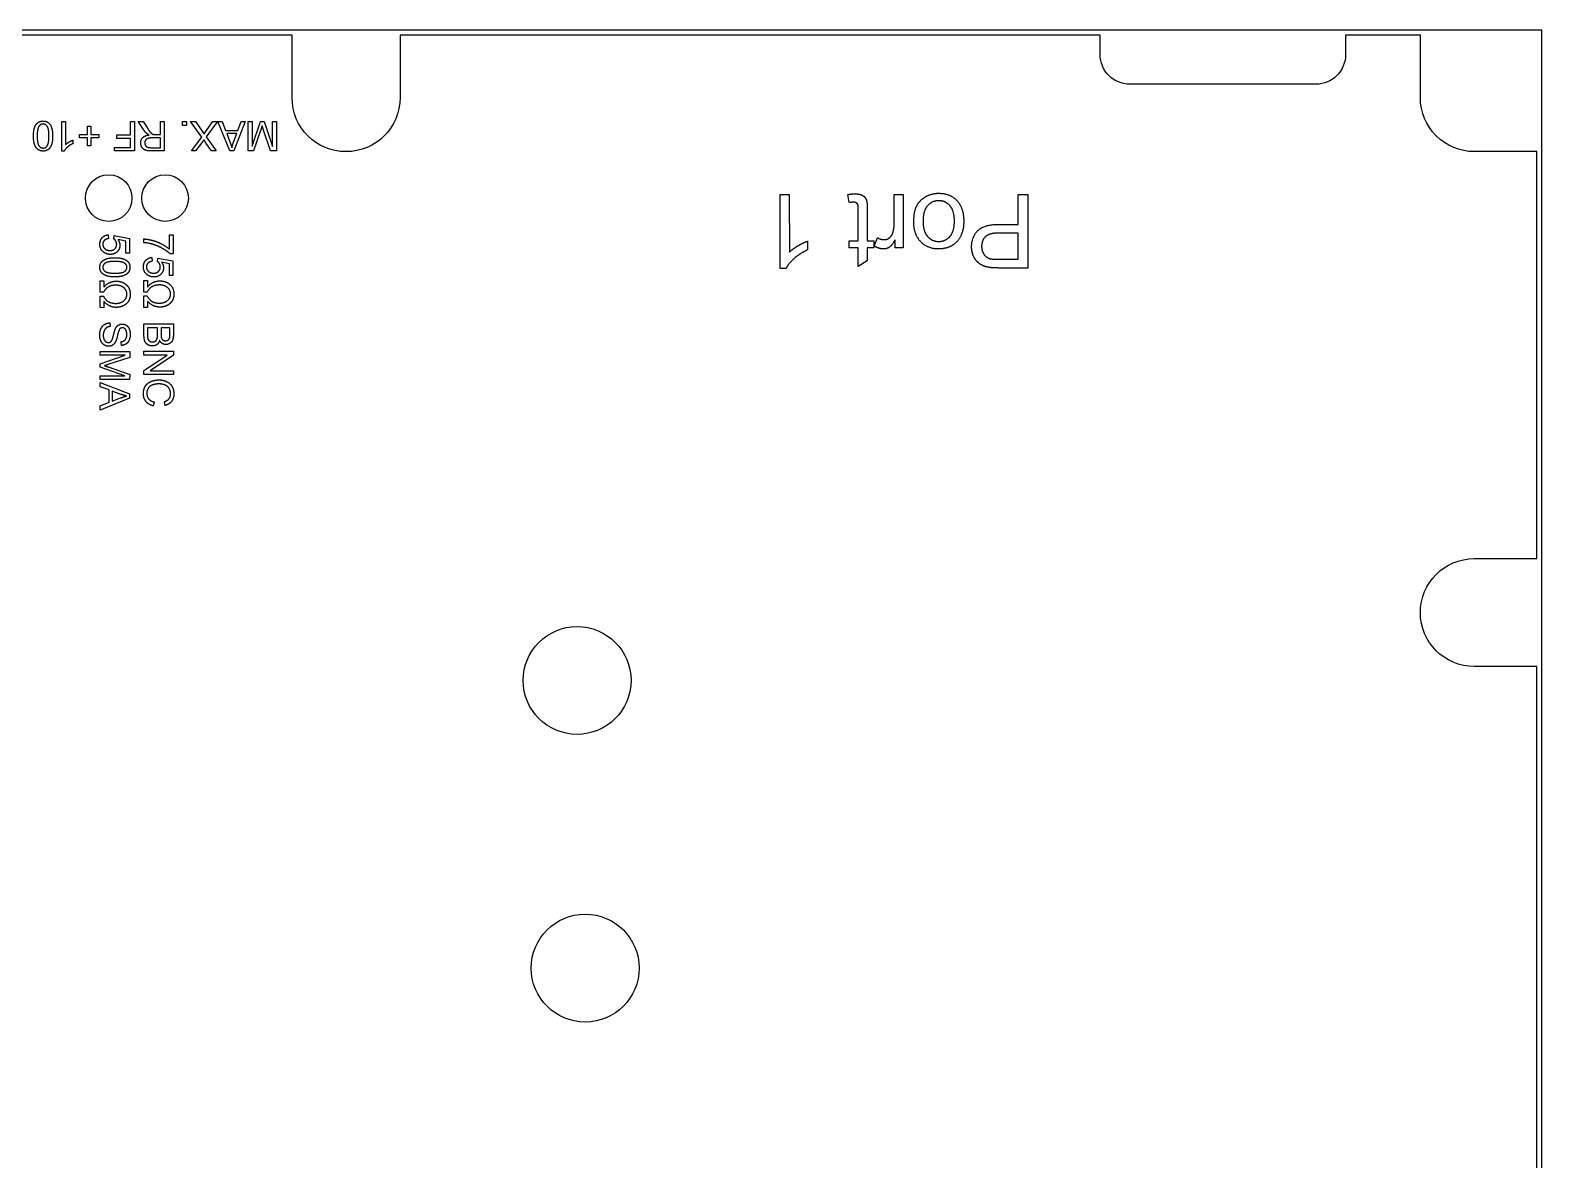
# Model space of a CAD drawing. Header units: millimetres. Extents: x -122 to 0, y -98 to 0.
# Drawn here: x -61.6 to 0, y -46.1 to 0 of the extents above; entities that cross this region are included whole.
import ezdxf

# ---------------------------------------------------------------- set-up
doc = ezdxf.new("R2010")
doc.units = ezdxf.units.MM
doc.layers.get('0').update_dxf_attribs({"linetype": 'CONTINUOUS'})

msp = doc.modelspace()

# ---------------------------------------------------------------- linework, layer by layer
for p, q in [((-60.333, -3.724), (-60.186, -3.724)), ((-60.333, -4.929), (-60.333, -3.724)), ((-60.186, -3.724), (-60.186, -4.663)), ((-59.616, -4.385), (-59.616, -4.247)), ((-59.616, -4.247), (-59.289, -4.247)), ((-59.289, -4.247), (-59.289, -3.918)), ((-59.289, -3.918), (-59.15, -3.918)), ((-59.15, -3.918), (-59.15, -4.247)), ((-59.15, -4.247), (-58.823, -4.247)), ((-58.823, -4.247), (-58.823, -4.385)), ((-58.1, -4.411), (-58.1, -4.269)), ((-58.1, -4.269), (-57.536, -4.269)), ((-57.536, -4.269), (-57.536, -3.724)), ((-57.536, -3.724), (-57.378, -3.724)), ((-57.378, -3.724), (-57.378, -4.924)), ((-57.01, -4.051), (-57.219, -3.724)), ((-57.219, -3.724), (-57.019, -3.724)), ((-57.019, -3.724), (-56.86, -3.974)), ((-56.504, -4.257), (-56.32, -4.257)), ((-56.32, -4.257), (-56.32, -3.724)), ((-56.32, -3.724), (-56.161, -3.724)), ((-56.161, -3.724), (-56.161, -4.924)), ((-55.418, -3.892), (-55.418, -3.724)), ((-55.418, -3.724), (-55.25, -3.724)), ((-55.25, -3.892), (-55.418, -3.892)), ((-55.25, -3.724), (-55.25, -3.892)), ((-54.633, -4.358), (-55.087, -3.724)), ((-55.087, -3.724), (-54.891, -3.724)), ((-54.891, -3.724), (-54.589, -4.152)), ((-54.479, -4.142), (-54.178, -3.724)), ((-53.987, -3.724), (-54.451, -4.349)), ((-54.178, -3.724), (-53.987, -3.724)), ((-53.491, -4.924), (-53.982, -3.724)), ((-53.982, -3.724), (-53.801, -3.724)), ((-53.801, -3.724), (-53.661, -4.087)), ((-53.661, -4.087), (-53.16, -4.087)), ((-53.205, -4.217), (-53.612, -4.217)), ((-53.612, -4.217), (-53.487, -4.549)), ((-53.337, -4.569), (-53.205, -4.217)), ((-52.859, -3.724), (-53.32, -4.924)), ((-53.16, -4.087), (-53.028, -3.724)), ((-53.028, -3.724), (-52.859, -3.724)), ((-52.735, -4.924), (-52.735, -3.724)), ((-52.735, -3.724), (-52.582, -3.724)), ((-52.582, -3.724), (-52.582, -4.728)), ((-52.582, -4.728), (-52.233, -3.724)), ((-52.234, -4.089), (-52.521, -4.924)), ((-52.233, -3.724), (-52.09, -3.724)), ((-51.829, -4.924), (-52.113, -4.074)), ((-52.09, -3.724), (-51.743, -4.746)), ((-51.743, -4.746), (-51.743, -3.724)), ((-51.743, -3.724), (-51.59, -3.724)), ((-51.59, -3.724), (-51.59, -4.924)), ((-60.238, -4.929), (-60.333, -4.929)), ((-59.891, -4.485), (-59.891, -4.628)), ((-59.289, -4.385), (-59.616, -4.385)), ((-59.289, -4.711), (-59.289, -4.385)), ((-59.15, -4.711), (-59.289, -4.711)), ((-58.823, -4.385), (-59.15, -4.385)), ((-59.15, -4.385), (-59.15, -4.711)), ((-58.187, -4.924), (-58.187, -4.782)), ((-58.187, -4.782), (-57.536, -4.782)), ((-57.378, -4.924), (-58.187, -4.924)), ((-57.536, -4.411), (-58.1, -4.411)), ((-57.536, -4.782), (-57.536, -4.411)), ((-56.7, -4.791), (-56.32, -4.791)), ((-56.161, -4.924), (-56.693, -4.924)), ((-56.32, -4.394), (-56.661, -4.394)), ((-56.32, -4.791), (-56.32, -4.394)), ((-55.055, -4.924), (-54.633, -4.358)), ((-54.882, -4.924), (-55.055, -4.924)), ((-54.64, -4.606), (-54.882, -4.924)), ((-54.451, -4.349), (-54.042, -4.924)), ((-54.231, -4.924), (-54.449, -4.616)), ((-54.042, -4.924), (-54.231, -4.924)), ((-53.32, -4.924), (-53.491, -4.924)), ((-52.521, -4.924), (-52.735, -4.924)), ((-51.59, -4.924), (-51.829, -4.924)), ((-31.045, -6.701), (-30.677, -6.701)), ((-31.044, -9.713), (-31.045, -6.701)), ((-30.677, -6.701), (-30.676, -9.048)), ((-28.235, -7.03), (-28.288, -6.704)), ((-26.399, -7.838), (-26.4, -6.7)), ((-26.4, -6.7), (-26.031, -6.7)), ((-26.031, -6.7), (-26.031, -8.873)), ((-21.353, -7.919), (-21.353, -6.699)), ((-21.353, -6.699), (-20.956, -6.699)), ((-20.956, -6.699), (-20.956, -9.699)), ((-27.865, -8.587), (-27.865, -7.316)), ((-27.498, -7.337), (-27.498, -8.587)), ((-22.122, -7.919), (-21.353, -7.919)), ((-58.452, -8.347), (-58.439, -8.502)), ((-58.217, -8.512), (-58.199, -8.373)), ((-58.199, -8.373), (-57.582, -8.49)), ((-57.723, -8.608), (-58.046, -8.543)), ((-57.724, -9.087), (-57.723, -8.608)), ((-57.582, -8.49), (-57.583, -9.087)), ((-56.988, -8.666), (-56.988, -8.515)), ((-55.945, -8.347), (-55.803, -8.347)), ((-55.945, -8.935), (-55.945, -8.347)), ((-55.803, -8.347), (-55.804, -9.124)), ((-29.94, -8.604), (-29.939, -8.96)), ((-28.235, -8.874), (-28.235, -8.587)), ((-28.235, -8.587), (-27.865, -8.587)), ((-27.498, -8.587), (-27.228, -8.587)), ((-27.228, -8.587), (-27.228, -8.873)), ((-27.212, -8.804), (-27.085, -8.462)), ((-26.362, -8.873), (-26.362, -8.544)), ((-21.353, -8.273), (-22.129, -8.273)), ((-21.353, -9.345), (-21.353, -8.273)), ((-57.583, -9.087), (-57.724, -9.087)), ((-55.804, -9.124), (-55.918, -9.124)), ((-27.864, -8.874), (-28.235, -8.874)), ((-27.864, -9.633), (-27.864, -8.874)), ((-27.228, -8.873), (-27.498, -8.874)), ((-27.498, -8.874), (-27.498, -9.412)), ((-26.031, -8.873), (-26.362, -8.873)), ((-56.674, -9.27), (-56.661, -9.424)), ((-56.439, -9.434), (-56.421, -9.296)), ((-56.421, -9.296), (-55.805, -9.412)), ((-55.945, -9.53), (-56.268, -9.465)), ((-55.945, -10.009), (-55.945, -9.53)), ((-55.805, -9.412), (-55.805, -10.009)), ((-30.807, -9.713), (-31.044, -9.713)), ((-27.498, -9.412), (-27.864, -9.633)), ((-22.12, -9.345), (-21.353, -9.345)), ((-20.956, -9.699), (-22.087, -9.699)), ((-58.768, -10.689), (-58.768, -10.221)), ((-58.768, -10.221), (-58.626, -10.221)), ((-58.626, -10.221), (-58.626, -10.483)), ((-56.988, -10.679), (-56.988, -10.212)), ((-56.988, -10.212), (-56.847, -10.212)), ((-56.847, -10.212), (-56.847, -10.474)), ((-55.805, -10.009), (-55.945, -10.009)), ((-58.769, -11.316), (-58.768, -10.85)), ((-58.636, -10.689), (-58.768, -10.689)), ((-58.768, -10.85), (-58.636, -10.85)), ((-58.627, -11.055), (-58.627, -11.317)), ((-56.989, -11.307), (-56.988, -10.84)), ((-56.856, -10.679), (-56.988, -10.679)), ((-56.988, -10.84), (-56.856, -10.84)), ((-56.847, -11.045), (-56.847, -11.307)), ((-58.627, -11.317), (-58.769, -11.316)), ((-56.847, -11.307), (-56.989, -11.307)), ((-58.384, -11.936), (-58.371, -12.086)), ((-56.989, -11.974), (-55.789, -11.974)), ((-56.989, -12.432), (-56.989, -11.974)), ((-56.847, -12.133), (-56.847, -12.432)), ((-56.435, -12.133), (-56.847, -12.133)), ((-56.435, -12.411), (-56.435, -12.133)), ((-56.293, -12.133), (-56.293, -12.393)), ((-55.93, -12.133), (-56.293, -12.133)), ((-55.93, -12.373), (-55.93, -12.133)), ((-55.789, -11.974), (-55.789, -12.425)), ((-57.908, -12.856), (-57.92, -12.704)), ((-58.771, -13.256), (-58.77, -13.103)), ((-57.749, -13.257), (-58.771, -13.256)), ((-58.771, -13.603), (-57.749, -13.257)), ((-58.77, -13.103), (-57.57, -13.104)), ((-57.571, -13.343), (-58.421, -13.627)), ((-57.57, -13.104), (-57.571, -13.343)), ((-56.989, -13.097), (-55.789, -13.097)), ((-56.989, -13.249), (-56.989, -13.097)), ((-56.046, -13.25), (-56.989, -13.249)), ((-56.989, -13.88), (-56.046, -13.25)), ((-55.789, -13.26), (-56.731, -13.89)), ((-55.789, -13.097), (-55.789, -13.26)), ((-58.772, -14.248), (-58.771, -14.095)), ((-58.771, -13.747), (-58.771, -13.603)), ((-57.767, -14.096), (-58.771, -13.747)), ((-58.771, -14.095), (-57.767, -14.096)), ((-58.406, -13.748), (-57.571, -14.036)), ((-57.571, -14.036), (-57.572, -14.25)), ((-56.989, -14.043), (-56.989, -13.88)), ((-55.789, -14.043), (-56.989, -14.043)), ((-56.731, -13.89), (-55.789, -13.891)), ((-55.789, -13.891), (-55.789, -14.043)), ((-57.572, -14.25), (-58.772, -14.248)), ((-58.772, -14.373), (-57.572, -14.835)), ((-58.772, -14.541), (-58.772, -14.373)), ((-58.409, -14.674), (-58.772, -14.541)), ((-58.409, -15.175), (-58.409, -14.674)), ((-58.279, -14.72), (-58.28, -15.126)), ((-57.927, -14.852), (-58.279, -14.72)), ((-57.572, -15.006), (-58.773, -15.496)), ((-58.773, -15.315), (-58.409, -15.175)), ((-58.773, -15.496), (-58.773, -15.315)), ((-58.28, -15.126), (-57.947, -15.001)), ((-57.572, -14.835), (-57.572, -15.006)), ((-56.569, -15.166), (-56.609, -15.325)), ((-56.119, -15.304), (-56.155, -15.148))]:
    msp.add_line(p, q)
msp.add_lwpolyline([(0, 0), (-122, 0), (-122, -98), (0, -98)], close=True)
msp.add_lwpolyline([(-74.3, -97.8), (-4.95, -97.8), (-4.95, -95.253, -0.414214), (-2.75, -93.053), (-0.2, -93.053), (-0.2, -25.953), (-2.75, -25.953, -1), (-2.75, -21.553), (-0.2, -21.553), (-0.2, -4.953), (-2.75, -4.953, -0.414214), (-4.95, -2.753), (-4.95, -0.2), (-7.999, -0.2), (-7.999, -1, -0.414214), (-9.199, -2.2), (-16.804, -2.2, -0.414214), (-18.004, -1), (-18.004, -0.2), (-46.55, -0.2), (-46.55, -2.753, -1), (-50.95, -2.753), (-50.95, -0.2), (-71.05, -0.2)], format="xyb")
for centre, radius in [((-58.427, -6.847), 0.95), ((-56.127, -6.847), 0.95), ((-39.33, -26.523), 2.2), ((-39, -38.253), 2.2)]:
    msp.add_circle(centre, radius)
for points in [[(-61.493, -4.316), (-61.493, -4.105), (-61.45, -3.975)], [(-61.45, -3.975), (-61.407, -3.845), (-61.32, -3.774)], [(-61.273, -3.923), (-61.342, -4.021), (-61.342, -4.316)], [(-61.32, -3.774), (-61.234, -3.704), (-61.102, -3.704)], [(-61.102, -3.825), (-61.204, -3.825), (-61.273, -3.923)], [(-61.102, -3.704), (-60.929, -3.704), (-60.829, -3.828)], [(-60.931, -3.923), (-61.001, -3.825), (-61.102, -3.825)], [(-60.862, -4.316), (-60.862, -4.02), (-60.931, -3.923)], [(-60.829, -3.828), (-60.711, -3.978), (-60.711, -4.316)], [(-57.038, -4.381), (-56.955, -4.294), (-56.783, -4.27)], [(-56.878, -4.21), (-56.948, -4.146), (-57.01, -4.051)], [(-56.783, -4.27), (-56.846, -4.24), (-56.878, -4.21)], [(-56.86, -3.974), (-56.791, -4.082), (-56.746, -4.139)], [(-56.746, -4.139), (-56.701, -4.196), (-56.665, -4.219)], [(-56.665, -4.219), (-56.629, -4.242), (-56.593, -4.251)], [(-56.593, -4.251), (-56.566, -4.257), (-56.504, -4.257)], [(-54.589, -4.152), (-54.563, -4.189), (-54.536, -4.232)], [(-54.536, -4.232), (-54.496, -4.167), (-54.479, -4.142)], [(-52.17, -3.897), (-52.19, -3.962), (-52.234, -4.089)], [(-52.113, -4.074), (-52.152, -3.956), (-52.17, -3.897)], [(-61.466, -4.599), (-61.493, -4.494), (-61.493, -4.316)], [(-61.392, -4.778), (-61.439, -4.705), (-61.466, -4.599)], [(-61.271, -4.89), (-61.344, -4.851), (-61.392, -4.778)], [(-61.342, -4.316), (-61.342, -4.612), (-61.273, -4.71)], [(-61.273, -4.71), (-61.204, -4.807), (-61.1, -4.807)], [(-61.102, -4.929), (-61.199, -4.929), (-61.271, -4.89)], [(-60.885, -4.859), (-60.971, -4.929), (-61.102, -4.929)], [(-61.1, -4.807), (-60.999, -4.807), (-60.938, -4.721)], [(-60.938, -4.721), (-60.862, -4.611), (-60.862, -4.316)], [(-60.755, -4.658), (-60.798, -4.788), (-60.885, -4.859)], [(-60.711, -4.316), (-60.711, -4.529), (-60.755, -4.658)], [(-60.108, -4.768), (-60.2, -4.851), (-60.238, -4.929)], [(-60.186, -4.663), (-60.133, -4.612), (-60.047, -4.561)], [(-59.891, -4.628), (-60.015, -4.686), (-60.108, -4.768)], [(-60.047, -4.561), (-59.96, -4.511), (-59.891, -4.485)], [(-57.121, -4.597), (-57.121, -4.469), (-57.038, -4.381)], [(-57.071, -4.777), (-57.121, -4.696), (-57.121, -4.597)], [(-56.937, -4.892), (-57.021, -4.859), (-57.071, -4.777)], [(-56.925, -4.489), (-56.957, -4.538), (-56.957, -4.597)], [(-56.957, -4.597), (-56.957, -4.682), (-56.895, -4.737)], [(-56.693, -4.924), (-56.854, -4.924), (-56.937, -4.892)], [(-56.832, -4.417), (-56.893, -4.439), (-56.925, -4.489)], [(-56.895, -4.737), (-56.833, -4.791), (-56.7, -4.791)], [(-56.661, -4.394), (-56.77, -4.394), (-56.832, -4.417)], [(-54.545, -4.469), (-54.586, -4.534), (-54.64, -4.606)], [(-54.449, -4.616), (-54.517, -4.52), (-54.545, -4.469)], [(-53.487, -4.549), (-53.43, -4.701), (-53.402, -4.798)], [(-53.402, -4.798), (-53.379, -4.683), (-53.337, -4.569)], [(-28.288, -6.704), (-28.133, -6.672), (-28.01, -6.672)], [(-28.01, -6.672), (-27.81, -6.672), (-27.699, -6.735)], [(-27.699, -6.735), (-27.589, -6.798), (-27.544, -6.902)], [(-25.111, -6.784), (-24.871, -6.651), (-24.587, -6.651)], [(-24.587, -6.651), (-24.13, -6.651), (-23.849, -6.943)], [(-28.073, -7.015), (-28.135, -7.015), (-28.235, -7.03)], [(-27.948, -7.042), (-27.992, -7.015), (-28.073, -7.015)], [(-27.884, -7.114), (-27.904, -7.069), (-27.948, -7.042)], [(-27.865, -7.316), (-27.865, -7.159), (-27.884, -7.114)], [(-27.544, -6.902), (-27.498, -7.005), (-27.498, -7.337)], [(-25.603, -7.817), (-25.603, -7.398), (-25.478, -7.157)], [(-25.478, -7.157), (-25.352, -6.917), (-25.111, -6.784)], [(-25.043, -7.162), (-25.225, -7.371), (-25.225, -7.799)], [(-24.586, -6.954), (-24.861, -6.954), (-25.043, -7.162)], [(-24.128, -7.161), (-24.31, -6.953), (-24.586, -6.954)], [(-23.946, -7.786), (-23.946, -7.369), (-24.128, -7.161)], [(-23.849, -6.943), (-23.567, -7.236), (-23.567, -7.786)], [(-26.461, -8.268), (-26.399, -8.071), (-26.399, -7.838)], [(-25.319, -8.629), (-25.603, -8.335), (-25.603, -7.817)], [(-25.225, -7.799), (-25.225, -8.202), (-25.042, -8.41)], [(-24.128, -8.41), (-23.946, -8.204), (-23.946, -7.786)], [(-23.567, -7.786), (-23.567, -8.39), (-23.903, -8.681)], [(-23.002, -8.184), (-22.759, -7.919), (-22.122, -7.919)], [(-58.787, -8.732), (-58.787, -8.568), (-58.695, -8.465)], [(-58.695, -8.465), (-58.603, -8.362), (-58.452, -8.347)], [(-58.609, -8.581), (-58.665, -8.644), (-58.666, -8.732)], [(-58.439, -8.502), (-58.552, -8.519), (-58.609, -8.581)], [(-58.133, -8.602), (-58.165, -8.545), (-58.217, -8.512)], [(-58.101, -8.73), (-58.101, -8.659), (-58.133, -8.602)], [(-58.046, -8.543), (-57.971, -8.651), (-57.971, -8.77)], [(-56.988, -8.515), (-56.846, -8.517), (-56.646, -8.571)], [(-56.646, -8.571), (-56.445, -8.624), (-56.259, -8.723)], [(-30.327, -8.794), (-30.111, -8.667), (-29.94, -8.604)], [(-27.085, -8.462), (-26.95, -8.542), (-26.815, -8.542)], [(-26.815, -8.542), (-26.694, -8.542), (-26.598, -8.469)], [(-26.598, -8.469), (-26.502, -8.397), (-26.461, -8.268)], [(-26.362, -8.544), (-26.489, -8.775), (-26.597, -8.849)], [(-25.042, -8.41), (-24.858, -8.617), (-24.586, -8.617)], [(-24.586, -8.617), (-24.31, -8.617), (-24.128, -8.41)], [(-23.246, -8.832), (-23.246, -8.449), (-23.002, -8.184)], [(-22.675, -8.416), (-22.837, -8.56), (-22.837, -8.82)], [(-22.129, -8.273), (-22.513, -8.273), (-22.675, -8.416)], [(-58.641, -9.047), (-58.787, -8.932), (-58.787, -8.732)], [(-58.666, -8.732), (-58.666, -8.839), (-58.585, -8.912)], [(-58.36, -9.143), (-58.523, -9.143), (-58.641, -9.047)], [(-58.585, -8.912), (-58.505, -8.986), (-58.373, -8.986)], [(-58.373, -8.986), (-58.247, -8.986), (-58.174, -8.916)], [(-58.08, -9.035), (-58.189, -9.143), (-58.36, -9.143)], [(-58.174, -8.916), (-58.101, -8.845), (-58.101, -8.73)], [(-57.971, -8.77), (-57.971, -8.927), (-58.08, -9.035)], [(-56.658, -8.723), (-56.809, -8.679), (-56.988, -8.666)], [(-56.242, -8.897), (-56.444, -8.784), (-56.658, -8.723)], [(-56.259, -8.723), (-56.073, -8.823), (-55.945, -8.935)], [(-55.918, -9.124), (-56.04, -9.01), (-56.242, -8.897)], [(-30.676, -9.048), (-30.543, -8.921), (-30.327, -8.794)], [(-29.939, -8.96), (-30.248, -9.105), (-30.48, -9.312)], [(-26.833, -8.923), (-27.019, -8.923), (-27.212, -8.804)], [(-26.597, -8.849), (-26.704, -8.922), (-26.833, -8.923)], [(-24.586, -8.922), (-25.034, -8.922), (-25.319, -8.629)], [(-23.903, -8.681), (-24.183, -8.922), (-24.586, -8.922)], [(-23.155, -9.241), (-23.246, -9.055), (-23.246, -8.832)], [(-22.914, -9.531), (-23.064, -9.427), (-23.155, -9.241)], [(-22.837, -8.82), (-22.836, -9.008), (-22.741, -9.142)], [(-22.741, -9.142), (-22.646, -9.276), (-22.491, -9.319)], [(-58.788, -9.67), (-58.787, -9.497), (-58.663, -9.398)], [(-58.717, -9.888), (-58.788, -9.802), (-58.788, -9.67)], [(-58.568, -9.5), (-58.666, -9.569), (-58.666, -9.67)], [(-58.666, -9.67), (-58.667, -9.772), (-58.568, -9.841)], [(-58.663, -9.398), (-58.513, -9.279), (-58.175, -9.28)], [(-58.175, -9.431), (-58.471, -9.431), (-58.568, -9.5)], [(-58.568, -9.841), (-58.47, -9.91), (-58.176, -9.911)], [(-58.176, -9.911), (-57.879, -9.911), (-57.782, -9.842)], [(-58.175, -9.28), (-57.962, -9.28), (-57.832, -9.324)], [(-57.77, -9.508), (-57.88, -9.431), (-58.175, -9.431)], [(-57.832, -9.324), (-57.703, -9.368), (-57.632, -9.454)], [(-57.782, -9.842), (-57.684, -9.773), (-57.684, -9.67)], [(-57.684, -9.67), (-57.684, -9.568), (-57.77, -9.508)], [(-57.601, -9.841), (-57.64, -9.914), (-57.714, -9.961)], [(-57.632, -9.454), (-57.562, -9.54), (-57.562, -9.671)], [(-57.562, -9.671), (-57.562, -9.768), (-57.601, -9.841)], [(-57.009, -9.655), (-57.009, -9.491), (-56.917, -9.388)], [(-56.863, -9.97), (-57.009, -9.855), (-57.009, -9.655)], [(-56.917, -9.388), (-56.825, -9.284), (-56.674, -9.27)], [(-56.831, -9.504), (-56.888, -9.567), (-56.888, -9.655)], [(-56.888, -9.655), (-56.888, -9.762), (-56.807, -9.835)], [(-56.661, -9.424), (-56.774, -9.442), (-56.831, -9.504)], [(-56.807, -9.835), (-56.727, -9.909), (-56.595, -9.909)], [(-56.595, -9.909), (-56.468, -9.909), (-56.396, -9.838)], [(-56.355, -9.524), (-56.387, -9.467), (-56.439, -9.434)], [(-56.396, -9.838), (-56.323, -9.767), (-56.323, -9.653)], [(-56.323, -9.653), (-56.323, -9.582), (-56.355, -9.524)], [(-56.193, -9.692), (-56.193, -9.849), (-56.302, -9.957)], [(-56.268, -9.465), (-56.193, -9.573), (-56.193, -9.692)], [(-30.48, -9.312), (-30.711, -9.519), (-30.807, -9.713)], [(-22.544, -9.671), (-22.765, -9.634), (-22.914, -9.531)], [(-22.087, -9.699), (-22.386, -9.699), (-22.544, -9.671)], [(-22.491, -9.319), (-22.39, -9.345), (-22.12, -9.345)], [(-58.517, -10.018), (-58.646, -9.975), (-58.717, -9.888)], [(-58.135, -10.399), (-58.496, -10.399), (-58.636, -10.689)], [(-58.626, -10.483), (-58.418, -10.235), (-58.119, -10.235)], [(-58.176, -10.062), (-58.387, -10.062), (-58.517, -10.018)], [(-57.892, -10.035), (-57.997, -10.062), (-58.176, -10.062)], [(-57.814, -10.501), (-57.944, -10.4), (-58.135, -10.399)], [(-58.119, -10.235), (-57.956, -10.235), (-57.826, -10.301)], [(-57.714, -9.961), (-57.787, -10.008), (-57.892, -10.035)], [(-57.826, -10.301), (-57.697, -10.366), (-57.622, -10.486)], [(-56.581, -10.065), (-56.744, -10.065), (-56.863, -9.97)], [(-56.356, -10.39), (-56.717, -10.389), (-56.856, -10.679)], [(-56.847, -10.474), (-56.639, -10.225), (-56.339, -10.225)], [(-56.302, -9.957), (-56.41, -10.065), (-56.581, -10.065)], [(-56.034, -10.491), (-56.165, -10.39), (-56.356, -10.39)], [(-56.339, -10.225), (-56.176, -10.225), (-56.047, -10.291)], [(-56.047, -10.291), (-55.918, -10.356), (-55.843, -10.476)], [(-55.843, -10.476), (-55.768, -10.595), (-55.768, -10.763)], [(-58.636, -10.85), (-58.5, -11.141), (-58.144, -11.142)], [(-58.12, -11.304), (-58.419, -11.304), (-58.627, -11.055)], [(-58.144, -11.142), (-57.943, -11.142), (-57.814, -11.039)], [(-57.684, -10.772), (-57.683, -10.603), (-57.814, -10.501)], [(-57.814, -11.039), (-57.684, -10.937), (-57.684, -10.772)], [(-57.617, -11.05), (-57.686, -11.161), (-57.814, -11.233)], [(-57.622, -10.486), (-57.548, -10.605), (-57.548, -10.773)], [(-57.548, -10.773), (-57.548, -10.939), (-57.617, -11.05)], [(-56.856, -10.84), (-56.72, -11.132), (-56.364, -11.132)], [(-56.339, -11.294), (-56.639, -11.294), (-56.847, -11.045)], [(-56.364, -11.132), (-56.163, -11.132), (-56.034, -11.029)], [(-55.904, -10.762), (-55.904, -10.593), (-56.034, -10.491)], [(-56.034, -11.029), (-55.904, -10.927), (-55.904, -10.762)], [(-55.837, -11.04), (-55.906, -11.151), (-56.034, -11.222)], [(-55.768, -10.763), (-55.768, -10.929), (-55.837, -11.04)], [(-57.814, -11.233), (-57.943, -11.304), (-58.12, -11.304)], [(-56.034, -11.222), (-56.163, -11.294), (-56.339, -11.294)], [(-58.79, -12.448), (-58.79, -12.285), (-58.743, -12.175)], [(-58.743, -12.175), (-58.695, -12.065), (-58.6, -12.002)], [(-58.612, -12.256), (-58.648, -12.338), (-58.648, -12.44)], [(-58.519, -12.136), (-58.576, -12.174), (-58.612, -12.256)], [(-58.6, -12.002), (-58.504, -11.94), (-58.384, -11.936)], [(-58.371, -12.086), (-58.461, -12.097), (-58.519, -12.136)], [(-58.216, -12.384), (-58.176, -12.219), (-58.141, -12.153)], [(-58.141, -12.153), (-58.096, -12.067), (-58.029, -12.025)], [(-57.976, -12.182), (-58.017, -12.228), (-58.061, -12.422)], [(-58.029, -12.025), (-57.962, -11.983), (-57.88, -11.983)], [(-57.869, -12.136), (-57.934, -12.136), (-57.976, -12.182)], [(-57.88, -11.983), (-57.789, -11.983), (-57.71, -12.034)], [(-57.742, -12.202), (-57.795, -12.136), (-57.869, -12.136)], [(-57.689, -12.412), (-57.689, -12.268), (-57.742, -12.202)], [(-57.71, -12.034), (-57.631, -12.086), (-57.59, -12.185)], [(-57.59, -12.185), (-57.549, -12.284), (-57.549, -12.405)], [(-58.743, -12.679), (-58.79, -12.576), (-58.79, -12.448)], [(-58.612, -12.837), (-58.696, -12.782), (-58.743, -12.679)], [(-58.648, -12.44), (-58.648, -12.531), (-58.621, -12.601)], [(-58.621, -12.601), (-58.594, -12.67), (-58.547, -12.704)], [(-58.431, -12.892), (-58.527, -12.891), (-58.612, -12.837)], [(-58.547, -12.704), (-58.5, -12.738), (-58.444, -12.739)], [(-58.444, -12.739), (-58.388, -12.739), (-58.346, -12.706)], [(-58.261, -12.842), (-58.335, -12.892), (-58.431, -12.892)], [(-58.346, -12.706), (-58.303, -12.673), (-58.275, -12.598)], [(-58.275, -12.598), (-58.256, -12.55), (-58.216, -12.384)], [(-58.138, -12.687), (-58.187, -12.792), (-58.261, -12.842)], [(-58.061, -12.422), (-58.105, -12.615), (-58.138, -12.687)], [(-57.92, -12.704), (-57.806, -12.692), (-57.748, -12.621)], [(-57.719, -12.797), (-57.803, -12.852), (-57.908, -12.856)], [(-57.748, -12.621), (-57.689, -12.55), (-57.689, -12.412)], [(-57.593, -12.641), (-57.636, -12.743), (-57.719, -12.797)], [(-57.549, -12.405), (-57.549, -12.539), (-57.593, -12.641)], [(-56.969, -12.625), (-56.989, -12.546), (-56.989, -12.432)], [(-56.91, -12.757), (-56.949, -12.704), (-56.969, -12.625)], [(-56.798, -12.845), (-56.87, -12.809), (-56.91, -12.757)], [(-56.847, -12.432), (-56.847, -12.509), (-56.842, -12.54)], [(-56.842, -12.54), (-56.832, -12.595), (-56.809, -12.631)], [(-56.809, -12.631), (-56.786, -12.668), (-56.742, -12.692)], [(-56.641, -12.88), (-56.725, -12.88), (-56.798, -12.845)], [(-56.742, -12.692), (-56.698, -12.716), (-56.641, -12.716)], [(-56.641, -12.716), (-56.574, -12.716), (-56.524, -12.681)], [(-56.459, -12.822), (-56.536, -12.88), (-56.641, -12.88)], [(-56.524, -12.681), (-56.475, -12.647), (-56.455, -12.586)], [(-56.35, -12.654), (-56.382, -12.763), (-56.459, -12.822)], [(-56.455, -12.586), (-56.435, -12.525), (-56.435, -12.411)], [(-56.241, -12.781), (-56.309, -12.739), (-56.35, -12.654)], [(-56.293, -12.393), (-56.293, -12.498), (-56.279, -12.544)], [(-56.279, -12.544), (-56.261, -12.605), (-56.219, -12.635)], [(-56.096, -12.822), (-56.173, -12.822), (-56.241, -12.781)], [(-56.219, -12.635), (-56.178, -12.666), (-56.115, -12.666)], [(-56.115, -12.666), (-56.055, -12.666), (-56.01, -12.637)], [(-55.938, -12.775), (-56.013, -12.822), (-56.096, -12.822)], [(-56.01, -12.637), (-55.964, -12.609), (-55.947, -12.556)], [(-55.947, -12.556), (-55.93, -12.502), (-55.93, -12.373)], [(-55.825, -12.645), (-55.862, -12.728), (-55.938, -12.775)], [(-55.789, -12.425), (-55.789, -12.562), (-55.825, -12.645)], [(-58.421, -13.627), (-58.539, -13.666), (-58.598, -13.684)], [(-58.598, -13.684), (-58.533, -13.704), (-58.406, -13.748)], [(-57.01, -14.828), (-57.01, -14.634), (-56.931, -14.512)], [(-56.931, -14.512), (-56.852, -14.391), (-56.702, -14.327)], [(-56.817, -14.611), (-56.874, -14.705), (-56.874, -14.815)], [(-56.647, -14.472), (-56.761, -14.517), (-56.817, -14.611)], [(-56.702, -14.327), (-56.552, -14.264), (-56.38, -14.264)], [(-56.38, -14.427), (-56.533, -14.427), (-56.647, -14.472)], [(-56.38, -14.264), (-56.193, -14.264), (-56.053, -14.335)], [(-56.149, -14.465), (-56.261, -14.427), (-56.38, -14.427)], [(-55.971, -14.596), (-56.037, -14.503), (-56.149, -14.465)], [(-56.053, -14.335), (-55.914, -14.407), (-55.841, -14.539)], [(-55.905, -14.827), (-55.905, -14.689), (-55.971, -14.596)], [(-55.841, -14.539), (-55.769, -14.672), (-55.769, -14.83)], [(-57.947, -15.001), (-57.796, -14.944), (-57.698, -14.917)], [(-57.698, -14.917), (-57.814, -14.894), (-57.927, -14.852)], [(-56.907, -15.145), (-57.01, -15.015), (-57.01, -14.828)], [(-56.609, -15.325), (-56.805, -15.275), (-56.907, -15.145)], [(-56.874, -14.815), (-56.874, -14.948), (-56.797, -15.04)], [(-56.797, -15.04), (-56.72, -15.133), (-56.569, -15.166)], [(-56.155, -15.148), (-56.024, -15.106), (-55.965, -15.027)], [(-55.861, -15.133), (-55.952, -15.256), (-56.119, -15.304)], [(-55.965, -15.027), (-55.905, -14.947), (-55.905, -14.827)], [(-55.769, -14.83), (-55.769, -15.01), (-55.861, -15.133)]]:
    msp.add_open_spline(points, degree=2)

doc.saveas('drawing.dxf')
